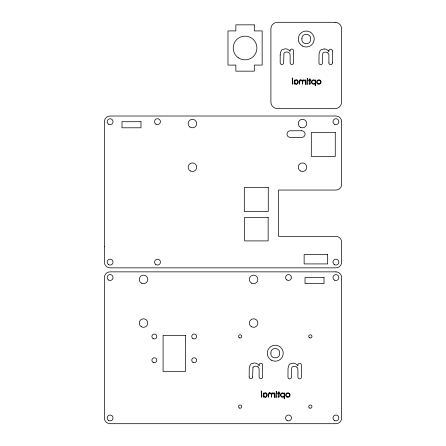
<?xml version="1.0" encoding="UTF-8"?>
<svg xmlns="http://www.w3.org/2000/svg" width="446" height="446" viewBox="0 0 446 446"><rect width="100%" height="100%" fill="white"/><g stroke="black" fill="none" stroke-linecap="round" stroke-linejoin="round"><path stroke-width="0.67" d="M252.943 367.705L252.626 376.931M269.434 392.859L269.607 392.837A2.169 2.169 0 0 1 269.797 392.831M324.136 48.954L320.958 49.779A3.334 3.334 0 0 0 320.077 50.693L319.024 54.061L318.957 62.886A1.756 1.756 0 0 0 320.685 64.676A1.756 1.756 0 0 0 322.441 62.886L322.72 53.659A2.966 2.966 0 0 1 323.071 53.029A1.918 1.918 0 0 1 323.579 52.55L325.145 52.126A5.458 5.458 0 0 1 325.753 52.137L326.834 52.36A3.055 3.055 0 0 1 327.843 52.968M308.771 83.976L309.641 84.183A0.697 0.697 0 0 0 309.981 83.92M277.774 396.973L278.65 397.202A0.697 0.697 0 0 0 278.984 396.934M332.365 51L332.365 62.886M328.914 51L328.914 51.485A7.03 7.03 0 0 0 326.879 49.712A5.335 5.335 0 0 0 324.136 48.954M328.914 62.886L328.897 55.159A3.323 3.323 0 0 0 327.855 52.957M310.16 83.24L310.16 80.347L311.029 80.09L310.16 79.862L309.914 78.658L309.641 79.862L308.548 80.113L309.641 80.347L309.641 83.218A0.58 0.58 0 0 1 309.24 83.887M305.248 80.626C306.251 76.433 305.365 90.293 305.248 81.546M302.823 81.546L302.605 84.227L302.304 81.568M299.807 81.568L299.534 84.227L299.288 81.546A2.102 2.102 0 0 1 299.628 80.274A1.238 1.238 0 0 1 300.431 79.851L300.604 79.823A2.169 2.169 0 0 1 300.788 79.812M274.251 393.645C275.266 389.442 274.318 403.268 274.251 394.559M271.313 394.587L271.581 397.241L271.826 394.559A1.544 1.544 0 0 1 272.066 393.645A1.243 1.243 0 0 1 274.162 394.559M268.81 394.587L268.537 397.241L268.297 394.559A2.102 2.102 0 0 1 268.631 393.288A1.238 1.238 0 0 1 269.434 392.865M259.132 365.536L259.132 365.045A1.756 1.756 0 0 1 260.86 363.25A1.756 1.756 0 0 1 262.616 365.045L262.588 376.931A1.756 1.756 0 0 1 260.86 378.721A1.756 1.756 0 0 1 259.104 376.931L259.12 369.204A3.323 3.323 0 0 0 258.072 367.002M249.175 376.931L249.247 368.106L250.295 364.744A3.334 3.334 0 0 1 251.176 363.825L254.354 362.999A5.335 5.335 0 0 1 257.108 363.741A7.03 7.03 0 0 1 259.143 365.525M310.132 83.246A1.249 1.249 0 0 1 310.015 83.937M300.794 79.867A1.817 1.817 0 0 1 302.416 80.754M302.288 80.693A1.611 1.611 0 0 1 305.153 80.676M305.159 81.546A1.243 1.243 0 0 0 303.085 80.648A1.544 1.544 0 0 0 302.84 81.546M302.226 81.573A1.282 1.282 0 0 0 300.086 80.665A1.544 1.544 0 0 0 299.818 81.568M328.886 51A1.756 1.756 0 0 1 330.642 49.205A1.756 1.756 0 0 1 332.398 51M332.398 62.886A1.756 1.756 0 0 1 330.642 64.676A1.756 1.756 0 0 1 328.886 62.886M278.243 396.901A0.58 0.58 0 0 0 278.65 396.232L278.65 393.361L277.551 393.116L278.65 392.881L278.917 391.672L279.163 392.881L280.038 393.104L279.163 393.361L279.163 396.254A1.249 1.249 0 0 1 279.023 396.957M269.797 392.881A1.817 1.817 0 0 1 271.424 393.773M271.291 393.707A1.611 1.611 0 0 1 274.162 393.69M271.229 394.587A1.282 1.282 0 0 0 269.094 393.679A1.544 1.544 0 0 0 268.827 394.582M258.061 367.013A3.055 3.055 0 0 0 257.052 366.411L255.971 366.183A5.458 5.458 0 0 0 255.368 366.172L253.796 366.595A1.918 1.918 0 0 0 253.289 367.075A2.966 2.966 0 0 0 252.943 367.705M252.659 376.931A1.756 1.756 0 0 1 250.903 378.721A1.756 1.756 0 0 1 249.147 376.931M296.858 367.142A3.323 3.323 0 0 1 297.9 369.344L297.917 377.071A1.756 1.756 0 0 0 299.645 378.866A1.756 1.756 0 0 0 301.401 377.071L301.373 365.185A1.756 1.756 0 0 0 299.645 363.395A1.756 1.756 0 0 0 297.889 365.185L297.917 365.675A7.03 7.03 0 0 0 295.882 363.903A5.335 5.335 0 0 0 293.139 363.144L289.961 363.964A3.334 3.334 0 0 0 289.08 364.884L288.032 368.251L287.96 377.071A1.756 1.756 0 0 0 289.688 378.866A1.756 1.756 0 0 0 291.444 377.071L291.729 367.85A2.966 2.966 0 0 1 292.074 367.214A1.918 1.918 0 0 1 292.582 366.735L294.154 366.311A5.458 5.458 0 0 1 294.756 366.322L295.837 366.551A3.055 3.055 0 0 1 296.846 367.153M104.386 246.8L104.386 262.17A5.681 5.681 0 0 0 110.067 267.851L335.955 267.851A5.681 5.681 0 0 0 341.636 262.17L341.636 242.055A5.681 5.681 0 0 0 335.955 236.397L278.566 236.397L278.599 190.046L335.955 190.046A5.681 5.681 0 0 0 341.636 184.388L341.636 121.691A5.681 5.681 0 0 0 335.955 116.01L110.067 116.01A5.681 5.681 0 0 0 104.386 121.691L104.386 246.8M263.614 394.972C267.015 402.119 267.935 388.204 263.614 394.972M267.238 395.033L266.948 396.271L266.084 397.13L264.74 397.263L263.647 396.41L263.608 397.13L263.162 397.107L263.279 392.887L263.647 393.662L264.74 392.82L266.134 392.982L266.942 393.796L267.238 395.033M280.177 54.997L280.172 62.741A1.756 1.756 0 0 0 281.9 64.536A1.756 1.756 0 0 0 283.656 62.741L283.935 53.52A2.966 2.966 0 0 1 284.286 52.884A1.918 1.918 0 0 1 284.793 52.405L286.36 51.981A5.458 5.458 0 0 1 286.968 51.992L288.049 52.221A3.055 3.055 0 0 1 289.058 52.823A3.323 3.323 0 0 1 290.112 55.014L290.129 62.741A1.756 1.756 0 0 0 291.857 64.536A1.756 1.756 0 0 0 293.613 62.741L293.579 50.855A1.756 1.756 0 0 0 291.857 49.066A1.756 1.756 0 0 0 290.101 50.855L290.129 51.346A7.03 7.03 0 0 0 288.094 49.573A5.335 5.335 0 0 0 285.351 48.815L282.173 49.634A3.334 3.334 0 0 0 281.292 50.554L280.45 52.628L280.177 54.997M280.567 394.978C280.305 396.711 282.569 398.1 283.862 396.789C284.615 395.307 283.567 399.962 284.665 398.702L284.665 393.11C284.046 392.285 284.347 394.258 283.238 392.937C281.928 392.419 280.495 393.617 280.567 394.978M294.611 81.953C298.045 89.089 298.865 75.201 294.611 81.953M298.235 82.014L297.939 83.257L297.081 84.116L295.737 84.244L294.672 83.441L294.589 84.138L294.148 84.071L294.276 79.873L294.644 80.642L295.737 79.806L297.131 79.968L297.939 80.782L298.235 82.014M311.564 81.964C311.302 83.692 313.566 85.08 314.854 83.776C315.612 82.293 314.558 86.948 315.662 85.682L315.662 80.096C314.993 79.26 315.372 81.244 314.291 79.945C312.969 79.377 311.486 80.581 311.564 81.964M270.889 353.048C270.047 359.175 280.038 359.593 279.631 353.394C280.489 347.233 270.466 346.815 270.889 353.048M301.881 38.858C301.044 44.99 311.029 45.403 310.628 39.209C311.481 33.043 301.463 32.625 301.881 38.858M276.732 391.856C276.141 393.138 275.767 390.596 276.732 391.856M307.729 78.842C307.132 80.124 306.748 77.593 307.729 78.842M261.222 391.142L261.495 397.241L261.735 391.142L261.222 391.131M276.102 393.026C274.725 404.371 278.599 391.382 276.102 393.015M292.219 78.128L292.492 84.227L292.732 78.128L292.219 78.117M307.099 80.012C305.828 91.374 309.479 78.295 307.099 80.001M301.658 130.756L290.402 130.778A3.323 3.323 0 0 0 286.995 134.095A3.323 3.323 0 0 0 290.402 137.418L301.658 137.401A3.323 3.323 0 0 0 305.064 134.079A3.323 3.323 0 0 0 301.658 130.756M335.091 22.3L277.451 22.3A6.545 6.545 0 0 0 270.906 28.845L270.906 102.056A6.545 6.545 0 0 0 277.451 108.601L335.091 108.601A6.545 6.545 0 0 0 341.636 102.056L341.636 28.845A6.545 6.545 0 0 0 335.091 22.3M254.287 24.848L235.839 24.848L235.839 30.919L227.984 30.919L227.984 65.083L235.839 65.083L235.839 71.159L254.287 71.159L254.287 65.083L262.148 65.083L262.148 30.919L254.287 30.919L254.287 24.848M140.986 121.719L122.003 121.719L122.003 127.796L140.986 127.796L140.986 121.719M335.264 132.468L311.308 132.468L311.308 156.418L335.264 156.418L335.264 132.468M268.263 187.51L244.308 187.51L244.308 211.46L268.263 211.46L268.263 187.51M268.146 217.369L244.614 217.369L244.614 240.907L268.146 240.907L268.146 217.369M327.671 254.621L304.133 254.621L304.133 263.921L327.671 263.921L327.671 254.621M335.955 271.859L110.067 271.859A5.681 5.681 0 0 0 104.386 277.54L104.364 418.019A5.681 5.681 0 0 0 110.067 423.7L335.955 423.7A5.681 5.681 0 0 0 341.636 418.019L341.636 277.54A5.681 5.681 0 0 0 335.955 271.859M324.013 277.568L305.036 277.568L305.036 283.645L324.013 283.645L324.013 277.568M185.48 335.364L163.085 335.364L163.085 371.423L185.48 371.423L185.48 335.364M317.758 83.976A2.252 2.252 0 0 0 321.131 82.031A2.252 2.252 0 0 0 317.758 80.079A2.252 2.252 0 0 0 317.758 83.976M318.004 83.547A1.756 1.756 0 0 0 320.635 82.031A1.756 1.756 0 0 0 318.009 80.509A1.756 1.756 0 0 0 318.004 83.547M312.718 83.491A1.706 1.706 0 0 0 315.328 82.109A1.706 1.706 0 0 0 312.824 80.542A1.706 1.706 0 0 0 312.718 83.491M302.254 45.938A7.989 7.989 0 0 0 314.246 39.036A7.989 7.989 0 0 0 302.271 32.101A7.989 7.989 0 0 0 302.254 45.938M286.761 396.99A2.252 2.252 0 0 0 290.14 395.05A2.252 2.252 0 0 0 286.767 393.093A2.252 2.252 0 0 0 286.761 396.99M287.007 396.561A1.756 1.756 0 0 0 289.644 395.05A1.756 1.756 0 0 0 287.012 393.523A1.756 1.756 0 0 0 287.007 396.561M281.721 396.511A1.706 1.706 0 0 0 284.331 395.123A1.706 1.706 0 0 0 281.827 393.556A1.706 1.706 0 0 0 281.721 396.511M271.257 360.123A7.989 7.989 0 0 0 283.249 353.221A7.989 7.989 0 0 0 271.274 346.286A7.989 7.989 0 0 0 271.257 360.123M238.236 57.701A11.864 11.864 0 0 0 256.879 49.066A11.864 11.864 0 0 0 240.082 37.235A11.864 11.864 0 0 0 238.236 57.701M286.873 279.949A2.944 2.944 0 0 0 291.455 277.724A2.944 2.944 0 0 0 287.235 274.87A2.944 2.944 0 0 0 286.873 279.949M251.466 326.767A4.27 4.27 0 0 0 257.872 323.066A4.27 4.27 0 0 0 251.466 319.369A4.27 4.27 0 0 0 251.466 326.767M141.382 283.11A4.27 4.27 0 0 0 147.788 279.413A4.27 4.27 0 0 0 141.382 275.712A4.27 4.27 0 0 0 141.382 283.11M141.382 326.767A4.27 4.27 0 0 0 147.788 323.066A4.27 4.27 0 0 0 141.382 319.369A4.27 4.27 0 0 0 141.382 326.767M251.466 283.11A4.27 4.27 0 0 0 257.872 279.413A4.27 4.27 0 0 0 251.466 275.712A4.27 4.27 0 0 0 251.466 283.11M239.318 337.789A1.611 1.611 0 0 0 241.738 336.39A1.611 1.611 0 0 0 239.318 334.996A1.611 1.611 0 0 0 239.318 337.789M239.318 408.018A1.611 1.611 0 0 0 241.738 406.618A1.611 1.611 0 0 0 239.318 405.219A1.611 1.611 0 0 0 239.318 408.018M309.541 408.018A1.611 1.611 0 0 0 311.966 406.618A1.611 1.611 0 0 0 309.541 405.219A1.611 1.611 0 0 0 309.541 408.018M309.541 337.789A1.611 1.611 0 0 0 311.966 336.39A1.611 1.611 0 0 0 309.541 334.996A1.611 1.611 0 0 0 309.541 337.789M334.439 280.116A2.944 2.944 0 0 0 338.848 277.568A2.944 2.944 0 0 0 334.439 275.02A2.944 2.944 0 0 0 334.439 280.116M334.439 420.517A2.944 2.944 0 0 0 338.848 417.969A2.944 2.944 0 0 0 334.439 415.421A2.944 2.944 0 0 0 334.439 420.517M192.979 362.364A2.47 2.47 0 0 0 196.68 360.229A2.47 2.47 0 0 0 192.979 358.088A2.47 2.47 0 0 0 192.979 362.364M153.123 362.364A2.47 2.47 0 0 0 156.825 360.229A2.47 2.47 0 0 0 153.123 358.088A2.47 2.47 0 0 0 153.123 362.364M153.123 338.62A2.47 2.47 0 0 0 156.825 336.485A2.47 2.47 0 0 0 153.123 334.349A2.47 2.47 0 0 0 153.123 338.62M192.979 338.62A2.47 2.47 0 0 0 196.68 336.485A2.47 2.47 0 0 0 192.979 334.349A2.47 2.47 0 0 0 192.979 338.62M108.64 280.06A2.944 2.944 0 0 0 113.055 277.512A2.944 2.944 0 0 0 108.64 274.965A2.944 2.944 0 0 0 108.64 280.06M287.051 420.511A2.944 2.944 0 0 0 291.467 417.963A2.944 2.944 0 0 0 287.051 415.416A2.944 2.944 0 0 0 287.051 420.511M108.64 420.511A2.944 2.944 0 0 0 113.055 417.963A2.944 2.944 0 0 0 108.64 415.416A2.944 2.944 0 0 0 108.64 420.511M156.028 124.217A2.944 2.944 0 0 0 160.437 121.669A2.944 2.944 0 0 0 156.028 119.121A2.944 2.944 0 0 0 156.028 124.217M190.286 170.918A4.27 4.27 0 0 0 196.692 167.217A4.27 4.27 0 0 0 190.286 163.52A4.27 4.27 0 0 0 190.286 170.918M300.37 127.261A4.27 4.27 0 0 0 306.776 123.564A4.27 4.27 0 0 0 300.37 119.868A4.27 4.27 0 0 0 300.37 127.261M300.37 170.918A4.27 4.27 0 0 0 306.776 167.217A4.27 4.27 0 0 0 300.37 163.52A4.27 4.27 0 0 0 300.37 170.918M189.963 127.054A4.27 4.27 0 0 0 196.675 123.949A4.27 4.27 0 0 0 190.626 119.69A4.27 4.27 0 0 0 189.963 127.054M108.462 124.155A2.944 2.944 0 0 0 113.044 121.931A2.944 2.944 0 0 0 108.824 119.076A2.944 2.944 0 0 0 108.462 124.155M108.64 264.668A2.944 2.944 0 0 0 113.055 262.12A2.944 2.944 0 0 0 108.64 259.572A2.944 2.944 0 0 0 108.64 264.668M334.433 264.668A2.944 2.944 0 0 0 338.848 262.12A2.944 2.944 0 0 0 334.433 259.572A2.944 2.944 0 0 0 334.433 264.668M155.849 264.556A2.944 2.944 0 0 0 160.432 262.326A2.944 2.944 0 0 0 156.212 259.472A2.944 2.944 0 0 0 155.849 264.556M334.439 124.211A2.944 2.944 0 0 0 338.848 121.663A2.944 2.944 0 0 0 334.439 119.115A2.944 2.944 0 0 0 334.439 124.211"/></g></svg>
